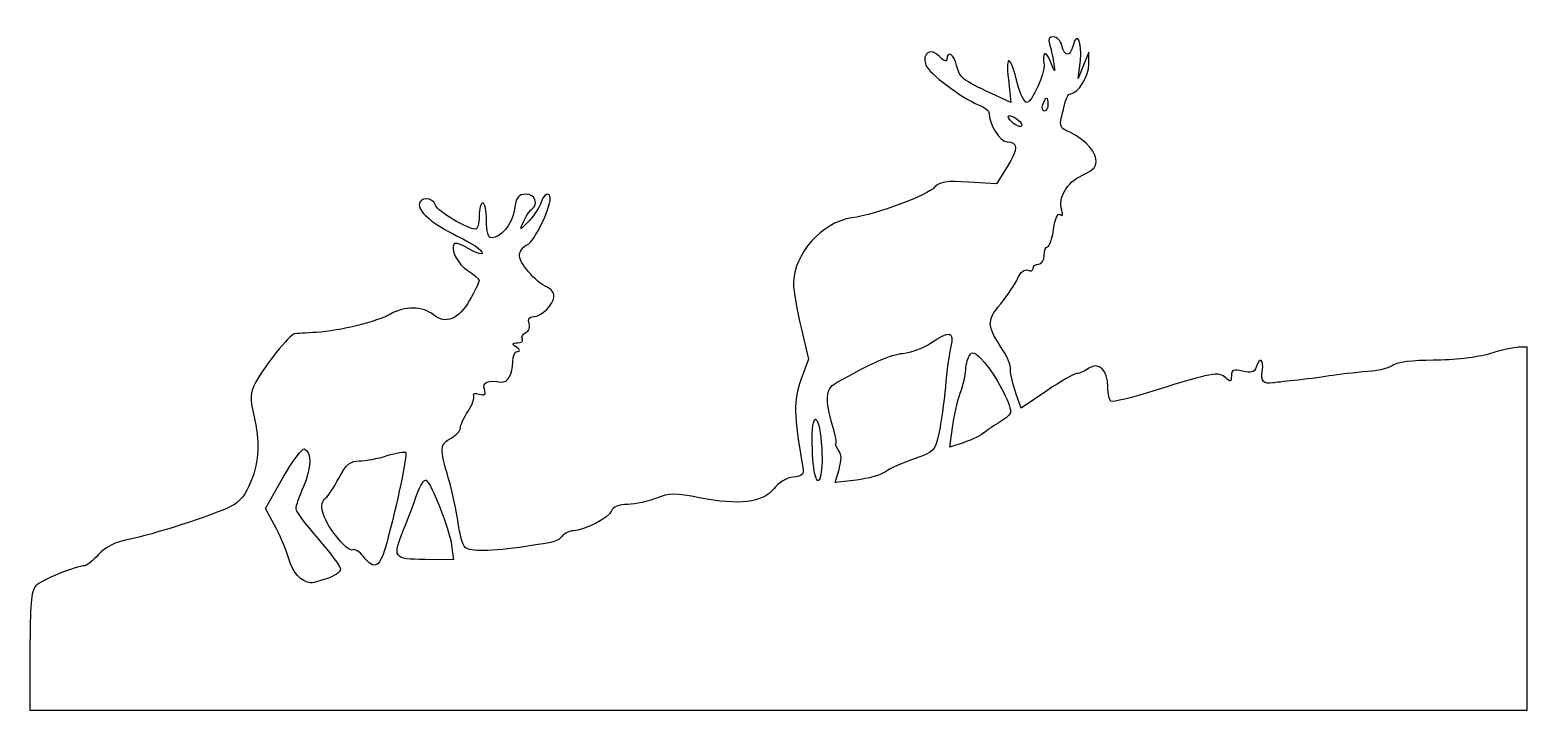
# Model space of a CAD drawing. Header units: centimetres. Extents: x -9.7 to 9.5, y 4.6 to 13.4.
import ezdxf

# ---------------------------------------------------------------- set-up
doc = ezdxf.new("R2010")
doc.units = ezdxf.units.CM
doc.header["$MEASUREMENT"] = 0
doc.layers.add('Layer 1', color=7, linetype='Continuous')

msp = doc.modelspace()

# ---------------------------------------------------------------- linework, layer by layer
at = {"layer": 'Layer 1'}
for points, knots in [([(-9.65287, 5.40122), (-9.65287, 5.99603), (-9.63773, 6.17203), (-9.58083, 6.2385), (-9.58083, 6.2385), (-9.51811, 6.31178), (-9.06408, 6.49885), (-8.94894, 6.49885), (-8.94894, 6.49885), (-8.92633, 6.49885), (-8.8474, 6.56432), (-8.77354, 6.64434), (-8.77354, 6.64434), (-8.68632, 6.73882), (-8.55187, 6.80625), (-8.39001, 6.83668), (-8.39001, 6.83668), (-8.09599, 6.89195), (-7.29637, 7.1498), (-7.07016, 7.26228), (-7.07016, 7.26228), (-6.96047, 7.31682), (-6.88313, 7.41441), (-6.8192, 7.57896), (-6.8192, 7.57896), (-6.71158, 7.85596), (-6.70199, 8.08064), (-6.78276, 8.43346), (-6.78276, 8.43346), (-6.83344, 8.65486), (-6.82988, 8.70885), (-6.75481, 8.85733), (-6.75481, 8.85733), (-6.66021, 9.04444), (-6.31866, 9.4693), (-6.25855, 9.47464), (-6.25855, 9.47464), (-6.2377, 9.4765), (-6.11264, 9.48479), (-5.98063, 9.49307), (-5.98063, 9.49307), (-5.66897, 9.51263), (-5.20092, 9.62848), (-5.02868, 9.72869), (-5.02868, 9.72869), (-4.84878, 9.83337), (-4.61175, 9.82891), (-4.47661, 9.71832), (-4.47661, 9.71832), (-4.32211, 9.59189), (-4.15756, 9.65848), (-4.01385, 9.90558), (-4.01385, 9.90558), (-3.94711, 10.02033), (-3.89251, 10.13295), (-3.89251, 10.15584), (-3.89251, 10.15584), (-3.89251, 10.17873), (-3.95578, 10.23569), (-4.03311, 10.28242), (-4.03311, 10.28242), (-4.16483, 10.362), (-4.26875, 10.56464), (-4.2119, 10.63105), (-4.2119, 10.63105), (-4.19793, 10.64737), (-4.11685, 10.62012), (-4.03171, 10.5705), (-4.03171, 10.5705), (-3.87218, 10.47752), (-3.79516, 10.47979), (-3.90334, 10.57429), (-3.90334, 10.57429), (-3.93698, 10.60367), (-4.06171, 10.67531), (-4.18052, 10.73348), (-4.18052, 10.73348), (-4.47118, 10.87579), (-4.66055, 11.03204), (-4.66055, 11.12954), (-4.66055, 11.12954), (-4.66055, 11.23701), (-4.48629, 11.23261), (-4.45069, 11.12424), (-4.45069, 11.12424), (-4.42508, 11.04626), (-4.04152, 10.81726), (-3.93652, 10.81726), (-3.93652, 10.81726), (-3.91231, 10.81726), (-3.8925, 10.89297), (-3.8925, 10.98551), (-3.8925, 10.98551), (-3.8925, 11.07805), (-3.8709, 11.15376), (-3.8445, 11.15376), (-3.8445, 11.15376), (-3.8181, 11.15376), (-3.7965, 11.05281), (-3.7965, 10.92943), (-3.7965, 10.92943), (-3.7965, 10.78478), (-3.77472, 10.7051), (-3.73518, 10.7051), (-3.73518, 10.7051), (-3.61006, 10.7051), (-3.47065, 10.87654), (-3.43987, 11.06827), (-3.43987, 11.06827), (-3.41379, 11.23068), (-3.38711, 11.26593), (-3.2903, 11.26593), (-3.2903, 11.26593), (-3.17184, 11.26593), (-3.12605, 11.13781), (-3.22021, 11.06982), (-3.22021, 11.06982), (-3.24647, 11.05086), (-3.29261, 10.97997), (-3.32273, 10.91228), (-3.32273, 10.91228), (-3.37516, 10.79448), (-3.37213, 10.79499), (-3.25181, 10.92427), (-3.25181, 10.92427), (-3.18268, 10.99855), (-3.11349, 11.10581), (-3.09805, 11.16262), (-3.09805, 11.16262), (-3.06851, 11.27134), (-2.98045, 11.30623), (-2.98045, 11.20922), (-2.98045, 11.20922), (-2.98045, 11.0747), (-3.18897, 10.65044), (-3.26981, 10.62046), (-3.26981, 10.62046), (-3.31848, 10.60241), (-3.36535, 10.54492), (-3.37396, 10.49271), (-3.37396, 10.49271), (-3.38987, 10.39618), (-3.16953, 10.13648), (-3.01646, 10.07135), (-3.01646, 10.07135), (-2.97026, 10.05169), (-2.93245, 10.00087), (-2.93245, 9.95841), (-2.93245, 9.95841), (-2.93245, 9.85316), (-3.08889, 9.69558), (-3.19338, 9.69558), (-3.19338, 9.69558), (-3.25047, 9.69558), (-3.26936, 9.66701), (-3.25041, 9.60933), (-3.25041, 9.60933), (-3.23432, 9.56033), (-3.25271, 9.50935), (-3.293, 9.49129), (-3.293, 9.49129), (-3.332, 9.4738), (-3.35197, 9.4369), (-3.33736, 9.40929), (-3.33736, 9.40929), (-3.32275, 9.38168), (-3.34988, 9.3587), (-3.39764, 9.35822), (-3.39764, 9.35822), (-3.47127, 9.35749), (-3.47352, 9.34909), (-3.41247, 9.303), (-3.41247, 9.303), (-3.36447, 9.26676), (-3.36047, 9.24835), (-3.40047, 9.24778), (-3.40047, 9.24778), (-3.43347, 9.24733), (-3.46081, 9.19014), (-3.46121, 9.12073), (-3.46121, 9.12073), (-3.46216, 8.95611), (-3.52576, 8.84295), (-3.60959, 8.85667), (-3.60959, 8.85667), (-3.78004, 8.88458), (-3.85416, 8.85249), (-3.82492, 8.76345), (-3.82492, 8.76345), (-3.80196, 8.69355), (-3.81741, 8.67939), (-3.89185, 8.70214), (-3.89185, 8.70214), (-3.94508, 8.7184), (-3.9764, 8.70858), (-3.96145, 8.68032), (-3.96145, 8.68032), (-3.9465, 8.65205), (-3.97887, 8.56267), (-4.03339, 8.48169), (-4.03339, 8.48169), (-4.08791, 8.40071), (-4.13252, 8.30406), (-4.13252, 8.2669), (-4.13252, 8.2669), (-4.13252, 8.22974), (-4.18652, 8.17059), (-4.25253, 8.13546), (-4.25253, 8.13546), (-4.39612, 8.05902), (-4.39911, 8.00899), (-4.28353, 7.61526), (-4.28353, 7.61526), (-4.23457, 7.44849), (-4.17951, 7.19423), (-4.16117, 7.05023), (-4.16117, 7.05023), (-4.14283, 6.90623), (-4.10188, 6.76341), (-4.07017, 6.73284), (-4.07017, 6.73284), (-4.01231, 6.67705), (-3.73963, 6.68208), (-3.29247, 6.74718), (-3.29247, 6.74718), (-2.91413, 6.80226), (-2.88685, 6.81008), (-2.82636, 6.88076), (-2.82636, 6.88076), (-2.79494, 6.91746), (-2.7308, 6.94749), (-2.68381, 6.94749), (-2.68381, 6.94749), (-2.54647, 6.94749), (-2.22215, 7.11735), (-2.19362, 7.20422), (-2.19362, 7.20422), (-2.17759, 7.25304), (-2.09699, 7.28494), (-1.9859, 7.28645), (-1.9859, 7.28645), (-1.88607, 7.2878), (-1.7194, 7.32428), (-1.61553, 7.36752), (-1.61553, 7.36752), (-1.45601, 7.43392), (-1.37025, 7.43462), (-1.0635, 7.37207), (-1.0635, 7.37207), (-0.56684, 7.2708), (-0.25049, 7.30883), (-0.11297, 7.48634), (-0.11297, 7.48634), (-0.0521, 7.56492), (0.05603, 7.62999), (0.13686, 7.6367), (0.13686, 7.6367), (0.25151, 7.64622), (0.27559, 7.67045), (0.26004, 7.76069), (0.26004, 7.76069), (0.14247, 8.44285), (0.13873, 8.61796), (0.23607, 8.88327), (0.23607, 8.88327), (0.23607, 8.88327), (0.33342, 9.14862), (0.33342, 9.14862), (0.33342, 9.14862), (0.33342, 9.14862), (0.23657, 9.55186), (0.23657, 9.55186), (0.23657, 9.55186), (0.1833, 9.77364), (0.1398, 10.0292), (0.1399, 10.11977), (0.1399, 10.11977), (0.14032, 10.49823), (0.5043, 10.90815), (0.88813, 10.96242), (0.88813, 10.96242), (1.2053, 11.00726), (1.86233, 11.25146), (1.95401, 11.35858), (1.95401, 11.35858), (2.01154, 11.4258), (2.10733, 11.43967), (2.38555, 11.42109), (2.38555, 11.42109), (2.38555, 11.42109), (2.74315, 11.39721), (2.74315, 11.39721), (2.74315, 11.39721), (2.74315, 11.39721), (2.88065, 11.61898), (2.88065, 11.61898), (2.88065, 11.61898), (3.02622, 11.85375), (3.02452, 11.9389), (2.87429, 11.9389), (2.87429, 11.9389), (2.788, 11.9389), (2.64114, 12.17713), (2.64956, 12.30344), (2.64956, 12.30344), (2.65162, 12.33429), (2.58998, 12.38384), (2.51258, 12.41357), (2.51258, 12.41357), (2.30703, 12.49251), (1.86908, 12.82325), (1.83576, 12.9247), (1.83576, 12.9247), (1.78551, 13.0777), (1.90103, 13.14969), (2.0107, 13.03373), (2.0107, 13.03373), (2.06541, 12.97588), (2.10784, 12.95932), (2.10784, 12.9958), (2.10784, 12.9958), (2.10784, 13.11849), (2.20207, 13.06033), (2.23245, 12.91889), (2.23245, 12.91889), (2.26579, 12.76369), (2.30985, 12.72807), (2.67851, 12.5583), (2.67851, 12.5583), (2.67851, 12.5583), (2.92718, 12.44378), (2.92718, 12.44378), (2.92718, 12.44378), (2.92718, 12.44378), (2.89557, 12.73816), (2.89557, 12.73816), (2.89557, 12.73816), (2.85886, 13.07998), (2.92444, 13.04882), (3.01373, 12.68202), (3.01373, 12.68202), (3.04564, 12.55092), (3.10001, 12.44367), (3.13454, 12.44367), (3.13454, 12.44367), (3.19711, 12.44367), (3.37003, 12.82293), (3.35333, 12.92354), (3.35333, 12.92354), (3.32555, 13.09096), (3.36994, 13.12146), (3.43036, 12.97646), (3.43036, 12.97646), (3.49824, 12.81358), (3.4997, 12.81296), (3.4764, 12.95723), (3.4764, 12.95723), (3.46316, 13.03919), (3.43913, 13.14645), (3.42299, 13.19558), (3.42299, 13.19558), (3.40324, 13.25572), (3.42033, 13.28492), (3.47528, 13.28492), (3.47528, 13.28492), (3.52018, 13.28492), (3.56821, 13.23444), (3.58202, 13.17275), (3.58202, 13.17275), (3.61426, 13.02869), (3.69371, 13.02835), (3.72589, 13.17212), (3.72589, 13.17212), (3.77098, 13.37354), (3.84698, 13.22074), (3.81975, 12.98344), (3.81975, 12.98344), (3.81975, 12.98344), (3.7932, 12.75213), (3.7932, 12.75213), (3.7932, 12.75213), (3.7932, 12.75213), (3.86041, 12.92038), (3.86041, 12.92038), (3.86041, 12.92038), (3.86041, 12.92038), (3.92762, 13.08863), (3.92762, 13.08863), (3.92762, 13.08863), (3.92762, 13.08863), (3.92979, 12.9344), (3.92979, 12.9344), (3.92979, 12.9344), (3.93185, 12.7866), (3.78885, 12.55584), (3.69518, 12.55584), (3.69518, 12.55584), (3.67056, 12.55584), (3.63987, 12.51167), (3.62698, 12.45769), (3.62698, 12.45769), (3.61409, 12.40371), (3.59043, 12.30589), (3.5744, 12.24031), (3.5744, 12.24031), (3.55382, 12.15617), (3.57036, 12.11097), (3.63059, 12.08673), (3.63059, 12.08673), (3.82328, 12.0092), (4.00492, 11.83869), (4.01962, 11.72153), (4.01962, 11.72153), (4.03219, 11.62132), (3.99779, 11.57954), (3.84495, 11.5094), (3.84495, 11.5094), (3.64465, 11.41748), (3.52896, 11.22069), (3.58138, 11.06108), (3.58138, 11.06108), (3.60102, 11.0013), (3.59336, 10.98073), (3.56035, 11.00457), (3.56035, 11.00457), (3.528, 11.02793), (3.49621, 10.95743), (3.47597, 10.81748), (3.47597, 10.81748), (3.45811, 10.69396), (3.42379, 10.5929), (3.39971, 10.5929), (3.39971, 10.5929), (3.37563, 10.5929), (3.35593, 10.54242), (3.35593, 10.48073), (3.35593, 10.48073), (3.35593, 10.41842), (3.32393, 10.36856), (3.28392, 10.36856), (3.28392, 10.36856), (3.24432, 10.36856), (3.21192, 10.34411), (3.21192, 10.31424), (3.21192, 10.31424), (3.21192, 10.28436), (3.18118, 10.2737), (3.1436, 10.29055), (3.1436, 10.29055), (3.10304, 10.30874), (3.05197, 10.26814), (3.01792, 10.19064), (3.01792, 10.19064), (2.98637, 10.11884), (2.88547, 9.96826), (2.79369, 9.85601), (2.79369, 9.85601), (2.61284, 9.63483), (2.61643, 9.58247), (2.83506, 9.25335), (2.83506, 9.25335), (2.88393, 9.17979), (2.92391, 9.07172), (2.92391, 9.01319), (2.92391, 9.01319), (2.92391, 8.95467), (2.95496, 8.81997), (2.9929, 8.71387), (2.9929, 8.71387), (2.9929, 8.71387), (3.06189, 8.52096), (3.06189, 8.52096), (3.06189, 8.52096), (3.06189, 8.52096), (3.38816, 8.74372), (3.38816, 8.74372), (3.38816, 8.74372), (3.56761, 8.86624), (3.74207, 8.96648), (3.77585, 8.96648), (3.77585, 8.96648), (3.80963, 8.96648), (3.87842, 8.99651), (3.92872, 9.03321), (3.92872, 9.03321), (4.05269, 9.12366), (4.17198, 9.00669), (4.17198, 8.79467), (4.17198, 8.79467), (4.17198, 8.70773), (4.18902, 8.6243), (4.20984, 8.60926), (4.20984, 8.60926), (4.23066, 8.59423), (4.48448, 8.6564), (4.77387, 8.74743), (4.77387, 8.74743), (5.4974, 8.97501), (5.59868, 8.99319), (5.68367, 8.91079), (5.68367, 8.91079), (5.74339, 8.85288), (5.75608, 8.8573), (5.75608, 8.93603), (5.75608, 8.93603), (5.75608, 9.01291), (5.7841, 9.02429), (5.90013, 8.99451), (5.90013, 8.99451), (6.0076, 8.96693), (6.05157, 8.98004), (6.07328, 9.04614), (6.07328, 9.04614), (6.11947, 9.18678), (6.17712, 9.14891), (6.15186, 8.99452), (6.15186, 8.99452), (6.1308, 8.86584), (6.16765, 8.82667), (6.29164, 8.84592), (6.29164, 8.84592), (6.30898, 8.84861), (6.43063, 8.86223), (6.56198, 8.87617), (6.56198, 8.87617), (6.69333, 8.89012), (6.89516, 8.9162), (7.01049, 8.93413), (7.01049, 8.93413), (7.12582, 8.95207), (7.3473, 8.97764), (7.50266, 8.99097), (7.50266, 8.99097), (7.65802, 9.0043), (7.80815, 9.04209), (7.83628, 9.07496), (7.83628, 9.07496), (7.86525, 9.1088), (8.08624, 9.13501), (8.34586, 9.13538), (8.34586, 9.13538), (8.59799, 9.13577), (8.92309, 9.1733), (9.0683, 9.21884), (9.0683, 9.21884), (9.21351, 9.26438), (9.38092, 9.30193), (9.44032, 9.3023), (9.44032, 9.3023), (9.44032, 9.3023), (9.54833, 9.30297), (9.54833, 9.30297), (9.54833, 9.30297), (9.54833, 9.30297), (9.54833, 6.9755), (9.54833, 6.9755), (9.54833, 6.9755), (9.54833, 6.9755), (9.54833, 4.64804), (9.54833, 4.64804), (9.54833, 4.64804), (9.54833, 4.64804), (-0.05226, 4.64804), (-0.05226, 4.64804), (-0.05226, 4.64804), (-0.05226, 4.64804), (-9.65286, 4.64804), (-9.65286, 4.64804), (-9.65286, 4.64804), (-9.65286, 4.64804), (-9.65286, 5.40116), (-9.65286, 5.40116), (-9.65286, 5.40116), (-9.65286, 5.40116), (-9.65287, 5.40116), (-9.65287, 5.40116), (-9.65287, 5.40116), (-9.65287, 5.40116), (-9.65287, 5.40122), (-9.65287, 5.40122)], [0, 0, 0, 0, 0.00684932, 0.00684932, 0.00684932, 0.00684932, 0.01369863, 0.01369863, 0.01369863, 0.01369863, 0.02054795, 0.02054795, 0.02054795, 0.02054795, 0.02739726, 0.02739726, 0.02739726, 0.02739726, 0.03424658, 0.03424658, 0.03424658, 0.03424658, 0.04109589, 0.04109589, 0.04109589, 0.04109589, 0.04794521, 0.04794521, 0.04794521, 0.04794521, 0.05479452, 0.05479452, 0.05479452, 0.05479452, 0.06164384, 0.06164384, 0.06164384, 0.06164384, 0.06849315, 0.06849315, 0.06849315, 0.06849315, 0.07534247, 0.07534247, 0.07534247, 0.07534247, 0.08219178, 0.08219178, 0.08219178, 0.08219178, 0.0890411, 0.0890411, 0.0890411, 0.0890411, 0.09589041, 0.09589041, 0.09589041, 0.09589041, 0.10273973, 0.10273973, 0.10273973, 0.10273973, 0.10958904, 0.10958904, 0.10958904, 0.10958904, 0.11643836, 0.11643836, 0.11643836, 0.11643836, 0.12328767, 0.12328767, 0.12328767, 0.12328767, 0.13013699, 0.13013699, 0.13013699, 0.13013699, 0.1369863, 0.1369863, 0.1369863, 0.1369863, 0.14383562, 0.14383562, 0.14383562, 0.14383562, 0.15068493, 0.15068493, 0.15068493, 0.15068493, 0.15753425, 0.15753425, 0.15753425, 0.15753425, 0.16438356, 0.16438356, 0.16438356, 0.16438356, 0.17123288, 0.17123288, 0.17123288, 0.17123288, 0.17808219, 0.17808219, 0.17808219, 0.17808219, 0.18493151, 0.18493151, 0.18493151, 0.18493151, 0.19178082, 0.19178082, 0.19178082, 0.19178082, 0.19863014, 0.19863014, 0.19863014, 0.19863014, 0.20547945, 0.20547945, 0.20547945, 0.20547945, 0.21232877, 0.21232877, 0.21232877, 0.21232877, 0.21917808, 0.21917808, 0.21917808, 0.21917808, 0.2260274, 0.2260274, 0.2260274, 0.2260274, 0.23287671, 0.23287671, 0.23287671, 0.23287671, 0.23972603, 0.23972603, 0.23972603, 0.23972603, 0.24657534, 0.24657534, 0.24657534, 0.24657534, 0.25342466, 0.25342466, 0.25342466, 0.25342466, 0.26027397, 0.26027397, 0.26027397, 0.26027397, 0.26712329, 0.26712329, 0.26712329, 0.26712329, 0.2739726, 0.2739726, 0.2739726, 0.2739726, 0.28082192, 0.28082192, 0.28082192, 0.28082192, 0.28767123, 0.28767123, 0.28767123, 0.28767123, 0.29452055, 0.29452055, 0.29452055, 0.29452055, 0.30136986, 0.30136986, 0.30136986, 0.30136986, 0.30821918, 0.30821918, 0.30821918, 0.30821918, 0.31506849, 0.31506849, 0.31506849, 0.31506849, 0.32191781, 0.32191781, 0.32191781, 0.32191781, 0.32876712, 0.32876712, 0.32876712, 0.32876712, 0.33561644, 0.33561644, 0.33561644, 0.33561644, 0.34246575, 0.34246575, 0.34246575, 0.34246575, 0.34931507, 0.34931507, 0.34931507, 0.34931507, 0.35616438, 0.35616438, 0.35616438, 0.35616438, 0.3630137, 0.3630137, 0.3630137, 0.3630137, 0.36986301, 0.36986301, 0.36986301, 0.36986301, 0.37671233, 0.37671233, 0.37671233, 0.37671233, 0.38356164, 0.38356164, 0.38356164, 0.38356164, 0.39041096, 0.39041096, 0.39041096, 0.39041096, 0.39726027, 0.39726027, 0.39726027, 0.39726027, 0.40410959, 0.40410959, 0.40410959, 0.40410959, 0.4109589, 0.4109589, 0.4109589, 0.4109589, 0.41780822, 0.41780822, 0.41780822, 0.41780822, 0.42465753, 0.42465753, 0.42465753, 0.42465753, 0.43150685, 0.43150685, 0.43150685, 0.43150685, 0.43835616, 0.43835616, 0.43835616, 0.43835616, 0.44520548, 0.44520548, 0.44520548, 0.44520548, 0.45205479, 0.45205479, 0.45205479, 0.45205479, 0.45890411, 0.45890411, 0.45890411, 0.45890411, 0.46575342, 0.46575342, 0.46575342, 0.46575342, 0.47260274, 0.47260274, 0.47260274, 0.47260274, 0.47945205, 0.47945205, 0.47945205, 0.47945205, 0.48630137, 0.48630137, 0.48630137, 0.48630137, 0.49315068, 0.49315068, 0.49315068, 0.49315068, 0.5, 0.5, 0.5, 0.5, 0.50684932, 0.50684932, 0.50684932, 0.50684932, 0.51369863, 0.51369863, 0.51369863, 0.51369863, 0.52054795, 0.52054795, 0.52054795, 0.52054795, 0.52739726, 0.52739726, 0.52739726, 0.52739726, 0.53424658, 0.53424658, 0.53424658, 0.53424658, 0.54109589, 0.54109589, 0.54109589, 0.54109589, 0.54794521, 0.54794521, 0.54794521, 0.54794521, 0.55479452, 0.55479452, 0.55479452, 0.55479452, 0.56164384, 0.56164384, 0.56164384, 0.56164384, 0.56849315, 0.56849315, 0.56849315, 0.56849315, 0.57534247, 0.57534247, 0.57534247, 0.57534247, 0.58219178, 0.58219178, 0.58219178, 0.58219178, 0.5890411, 0.5890411, 0.5890411, 0.5890411, 0.59589041, 0.59589041, 0.59589041, 0.59589041, 0.60273973, 0.60273973, 0.60273973, 0.60273973, 0.60958904, 0.60958904, 0.60958904, 0.60958904, 0.61643836, 0.61643836, 0.61643836, 0.61643836, 0.62328767, 0.62328767, 0.62328767, 0.62328767, 0.63013699, 0.63013699, 0.63013699, 0.63013699, 0.6369863, 0.6369863, 0.6369863, 0.6369863, 0.64383562, 0.64383562, 0.64383562, 0.64383562, 0.65068493, 0.65068493, 0.65068493, 0.65068493, 0.65753425, 0.65753425, 0.65753425, 0.65753425, 0.66438356, 0.66438356, 0.66438356, 0.66438356, 0.67123288, 0.67123288, 0.67123288, 0.67123288, 0.67808219, 0.67808219, 0.67808219, 0.67808219, 0.68493151, 0.68493151, 0.68493151, 0.68493151, 0.69178082, 0.69178082, 0.69178082, 0.69178082, 0.69863014, 0.69863014, 0.69863014, 0.69863014, 0.70547945, 0.70547945, 0.70547945, 0.70547945, 0.71232877, 0.71232877, 0.71232877, 0.71232877, 0.71917808, 0.71917808, 0.71917808, 0.71917808, 0.7260274, 0.7260274, 0.7260274, 0.7260274, 0.73287671, 0.73287671, 0.73287671, 0.73287671, 0.73972603, 0.73972603, 0.73972603, 0.73972603, 0.74657534, 0.74657534, 0.74657534, 0.74657534, 0.75342466, 0.75342466, 0.75342466, 0.75342466, 0.76027397, 0.76027397, 0.76027397, 0.76027397, 0.76712329, 0.76712329, 0.76712329, 0.76712329, 0.7739726, 0.7739726, 0.7739726, 0.7739726, 0.78082192, 0.78082192, 0.78082192, 0.78082192, 0.78767123, 0.78767123, 0.78767123, 0.78767123, 0.79452055, 0.79452055, 0.79452055, 0.79452055, 0.80136986, 0.80136986, 0.80136986, 0.80136986, 0.80821918, 0.80821918, 0.80821918, 0.80821918, 0.81506849, 0.81506849, 0.81506849, 0.81506849, 0.82191781, 0.82191781, 0.82191781, 0.82191781, 0.82876712, 0.82876712, 0.82876712, 0.82876712, 0.83561644, 0.83561644, 0.83561644, 0.83561644, 0.84246575, 0.84246575, 0.84246575, 0.84246575, 0.84931507, 0.84931507, 0.84931507, 0.84931507, 0.85616438, 0.85616438, 0.85616438, 0.85616438, 0.8630137, 0.8630137, 0.8630137, 0.8630137, 0.86986301, 0.86986301, 0.86986301, 0.86986301, 0.87671233, 0.87671233, 0.87671233, 0.87671233, 0.88356164, 0.88356164, 0.88356164, 0.88356164, 0.89041096, 0.89041096, 0.89041096, 0.89041096, 0.89726027, 0.89726027, 0.89726027, 0.89726027, 0.90410959, 0.90410959, 0.90410959, 0.90410959, 0.9109589, 0.9109589, 0.9109589, 0.9109589, 0.91780822, 0.91780822, 0.91780822, 0.91780822, 0.92465753, 0.92465753, 0.92465753, 0.92465753, 0.93150685, 0.93150685, 0.93150685, 0.93150685, 0.93835616, 0.93835616, 0.93835616, 0.93835616, 0.94520548, 0.94520548, 0.94520548, 0.94520548, 0.95205479, 0.95205479, 0.95205479, 0.95205479, 0.95890411, 0.95890411, 0.95890411, 0.95890411, 0.96575342, 0.96575342, 0.96575342, 0.96575342, 0.97260274, 0.97260274, 0.97260274, 0.97260274, 0.97945205, 0.97945205, 0.97945205, 0.97945205, 0.98630137, 0.98630137, 0.98630137, 0.98630137, 1, 1, 1, 1]), ([(3.40394, 12.41566), (3.40394, 12.46193), (3.39545, 12.49979), (3.38507, 12.49979), (3.38507, 12.49979), (3.3747, 12.49979), (3.35377, 12.46193), (3.33857, 12.41566), (3.33857, 12.41566), (3.32337, 12.36939), (3.33186, 12.33153), (3.35743, 12.33153), (3.35743, 12.33153), (3.383, 12.33153), (3.40393, 12.36939), (3.40393, 12.41566), (3.40393, 12.41566), (3.40393, 12.41566), (3.40394, 12.41566), (3.40394, 12.41566)], [0, 0, 0, 0, 0.16666667, 0.16666667, 0.16666667, 0.16666667, 0.33333333, 0.33333333, 0.33333333, 0.33333333, 0.5, 0.5, 0.5, 0.5, 0.66666667, 0.66666667, 0.66666667, 0.66666667, 1, 1, 1, 1]), ([(3.01852, 12.22156), (2.90469, 12.30567), (2.84319, 12.27958), (2.9444, 12.19012), (2.9444, 12.19012), (2.99528, 12.14515), (3.04865, 12.12209), (3.06302, 12.13887), (3.06302, 12.13887), (3.07738, 12.15565), (3.05736, 12.19286), (3.01852, 12.22156)], [0, 0, 0, 0, 0.25, 0.25, 0.25, 0.25, 0.5, 0.5, 0.5, 0.5, 1, 1, 1, 1]), ([(1.32109, 7.70568), (1.3768, 7.74715), (1.54162, 7.82158), (1.68736, 7.87107), (1.68736, 7.87107), (1.93871, 7.95644), (1.95501, 7.97323), (2.00434, 8.1974), (2.00434, 8.1974), (2.03294, 8.32738), (2.07047, 8.59566), (2.08774, 8.79357), (2.08774, 8.79357), (2.10501, 8.99148), (2.13669, 9.22493), (2.15815, 9.31234), (2.15815, 9.31234), (2.20652, 9.50938), (2.13675, 9.52049), (1.89546, 9.35416), (1.89546, 9.35416), (1.80203, 9.28975), (1.64418, 9.23115), (1.54469, 9.22393), (1.54469, 9.22393), (1.38919, 9.21265), (1.15178, 9.10737), (0.67976, 8.8404), (0.67976, 8.8404), (0.55318, 8.7688), (0.54314, 8.6267), (0.64163, 8.30056), (0.64163, 8.30056), (0.68006, 8.1733), (0.69902, 8.06917), (0.68375, 8.06917), (0.68375, 8.06917), (0.66849, 8.06917), (0.68251, 8.03184), (0.71493, 7.98622), (0.71493, 7.98622), (0.75839, 7.92504), (0.76074, 7.85931), (0.72389, 7.7358), (0.72389, 7.7358), (0.72389, 7.7358), (0.67392, 7.56834), (0.67392, 7.56834), (0.67392, 7.56834), (0.67392, 7.56834), (0.94686, 7.59931), (0.94686, 7.59931), (0.94686, 7.59931), (1.09697, 7.61634), (1.26538, 7.6642), (1.32109, 7.70567), (1.32109, 7.70567), (1.32109, 7.70567), (1.32109, 7.70568), (1.32109, 7.70568)], [0, 0, 0, 0, 0.0625, 0.0625, 0.0625, 0.0625, 0.125, 0.125, 0.125, 0.125, 0.1875, 0.1875, 0.1875, 0.1875, 0.25, 0.25, 0.25, 0.25, 0.3125, 0.3125, 0.3125, 0.3125, 0.375, 0.375, 0.375, 0.375, 0.4375, 0.4375, 0.4375, 0.4375, 0.5, 0.5, 0.5, 0.5, 0.5625, 0.5625, 0.5625, 0.5625, 0.625, 0.625, 0.625, 0.625, 0.6875, 0.6875, 0.6875, 0.6875, 0.75, 0.75, 0.75, 0.75, 0.8125, 0.8125, 0.8125, 0.8125, 0.875, 0.875, 0.875, 0.875, 1, 1, 1, 1]), ([(2.58789, 8.20786), (2.62749, 8.24221), (2.7193, 8.30504), (2.7919, 8.34748), (2.7919, 8.34748), (2.8645, 8.38992), (2.92391, 8.44662), (2.92391, 8.47348), (2.92391, 8.47348), (2.92391, 8.58378), (2.73079, 8.94947), (2.59001, 9.10574), (2.59001, 9.10574), (2.46431, 9.24528), (2.43187, 9.25923), (2.39434, 9.18987), (2.39434, 9.18987), (2.36959, 9.14414), (2.34901, 9.06175), (2.34861, 9.00678), (2.34861, 9.00678), (2.34824, 8.95181), (2.31692, 8.82028), (2.27909, 8.71449), (2.27909, 8.71449), (2.24126, 8.6087), (2.1958, 8.40916), (2.17808, 8.27108), (2.17808, 8.27108), (2.17808, 8.27108), (2.14585, 8.02001), (2.14585, 8.02001), (2.14585, 8.02001), (2.14585, 8.02001), (2.33087, 8.0827), (2.33087, 8.0827), (2.33087, 8.0827), (2.43263, 8.11718), (2.54829, 8.1735), (2.58789, 8.20785), (2.58789, 8.20785), (2.58789, 8.20785), (2.58789, 8.20786), (2.58789, 8.20786)], [0, 0, 0, 0, 0.08333333, 0.08333333, 0.08333333, 0.08333333, 0.16666667, 0.16666667, 0.16666667, 0.16666667, 0.25, 0.25, 0.25, 0.25, 0.33333333, 0.33333333, 0.33333333, 0.33333333, 0.41666667, 0.41666667, 0.41666667, 0.41666667, 0.5, 0.5, 0.5, 0.5, 0.58333333, 0.58333333, 0.58333333, 0.58333333, 0.66666667, 0.66666667, 0.66666667, 0.66666667, 0.75, 0.75, 0.75, 0.75, 0.83333333, 0.83333333, 0.83333333, 0.83333333, 1, 1, 1, 1]), ([(0.50255, 8.00506), (0.47741, 8.42887), (0.37955, 8.52295), (0.38041, 8.12247), (0.38041, 8.12247), (0.38078, 7.95436), (0.39457, 7.7579), (0.41107, 7.68589), (0.41107, 7.68589), (0.4622, 7.46278), (0.52228, 7.67241), (0.50255, 8.00506)], [0, 0, 0, 0, 0.25, 0.25, 0.25, 0.25, 0.5, 0.5, 0.5, 0.5, 1, 1, 1, 1]), ([(-5.84864, 6.33355), (-5.74963, 6.36567), (-5.66863, 6.41941), (-5.66863, 6.45295), (-5.66863, 6.45295), (-5.66863, 6.4865), (-5.79824, 6.66258), (-5.95665, 6.84424), (-5.95665, 6.84424), (-6.11506, 7.0259), (-6.24467, 7.20017), (-6.24467, 7.23151), (-6.24467, 7.23151), (-6.24467, 7.26285), (-6.20018, 7.39037), (-6.14581, 7.51489), (-6.14581, 7.51489), (-6.04311, 7.75008), (-6.03684, 7.96097), (-6.13147, 7.99734), (-6.13147, 7.99734), (-6.16161, 8.00893), (-6.2868, 7.84174), (-6.40967, 7.62582), (-6.40967, 7.62582), (-6.40967, 7.62582), (-6.63306, 7.23323), (-6.63306, 7.23323), (-6.63306, 7.23323), (-6.63306, 7.23323), (-6.51573, 7.02027), (-6.51573, 7.02027), (-6.51573, 7.02027), (-6.4512, 6.90314), (-6.36931, 6.70957), (-6.33376, 6.5901), (-6.33376, 6.5901), (-6.27992, 6.40918), (-6.17714, 6.2952), (-6.05266, 6.27839), (-6.05266, 6.27839), (-6.03946, 6.27661), (-5.94765, 6.30143), (-5.84865, 6.33355), (-5.84865, 6.33355), (-5.84865, 6.33355), (-5.84864, 6.33355), (-5.84864, 6.33355)], [0, 0, 0, 0, 0.07692308, 0.07692308, 0.07692308, 0.07692308, 0.15384615, 0.15384615, 0.15384615, 0.15384615, 0.23076923, 0.23076923, 0.23076923, 0.23076923, 0.30769231, 0.30769231, 0.30769231, 0.30769231, 0.38461538, 0.38461538, 0.38461538, 0.38461538, 0.46153846, 0.46153846, 0.46153846, 0.46153846, 0.53846154, 0.53846154, 0.53846154, 0.53846154, 0.61538462, 0.61538462, 0.61538462, 0.61538462, 0.69230769, 0.69230769, 0.69230769, 0.69230769, 0.76923077, 0.76923077, 0.76923077, 0.76923077, 0.84615385, 0.84615385, 0.84615385, 0.84615385, 1, 1, 1, 1]), ([(-5.07666, 6.79329), (-4.94631, 7.27588), (-4.81016, 7.92616), (-4.8337, 7.95367), (-4.8337, 7.95367), (-4.84578, 7.96778), (-4.95248, 7.94907), (-5.07082, 7.91209), (-5.07082, 7.91209), (-5.18916, 7.87511), (-5.3502, 7.84486), (-5.4287, 7.84486), (-5.4287, 7.84486), (-5.54249, 7.84486), (-5.59547, 7.80034), (-5.69008, 7.62524), (-5.69008, 7.62524), (-5.75534, 7.50445), (-5.83122, 7.38939), (-5.85869, 7.36955), (-5.85869, 7.36955), (-5.95505, 7.29997), (-5.90703, 7.11402), (-5.7354, 6.89206), (-5.7354, 6.89206), (-5.64012, 6.76884), (-5.54126, 6.68312), (-5.51571, 6.70157), (-5.51571, 6.70157), (-5.49016, 6.72002), (-5.42687, 6.68195), (-5.37506, 6.61698), (-5.37506, 6.61698), (-5.22948, 6.43441), (-5.16298, 6.4737), (-5.07666, 6.79329)], [0, 0, 0, 0, 0.1, 0.1, 0.1, 0.1, 0.2, 0.2, 0.2, 0.2, 0.3, 0.3, 0.3, 0.3, 0.4, 0.4, 0.4, 0.4, 0.5, 0.5, 0.5, 0.5, 0.6, 0.6, 0.6, 0.6, 0.7, 0.7, 0.7, 0.7, 0.8, 0.8, 0.8, 0.8, 1, 1, 1, 1]), ([(-4.24496, 6.7636), (-4.2729, 6.96478), (-4.50073, 7.54639), (-4.57165, 7.5976), (-4.57165, 7.5976), (-4.59526, 7.61465), (-4.64816, 7.53213), (-4.68921, 7.41424), (-4.68921, 7.41424), (-4.73027, 7.29635), (-4.80542, 7.09728), (-4.85622, 6.97187), (-4.85622, 6.97187), (-5.00699, 6.59965), (-4.99572, 6.58342), (-4.58361, 6.5795), (-4.58361, 6.5795), (-4.58361, 6.5795), (-4.2189, 6.57602), (-4.2189, 6.57602), (-4.2189, 6.57602), (-4.2189, 6.57602), (-4.24495, 6.7636), (-4.24495, 6.7636), (-4.24495, 6.7636), (-4.24495, 6.7636), (-4.24495, 6.7636), (-4.24495, 6.7636), (-4.24495, 6.7636), (-4.24495, 6.7636), (-4.24496, 6.7636), (-4.24496, 6.7636)], [0, 0, 0, 0, 0.11111111, 0.11111111, 0.11111111, 0.11111111, 0.22222222, 0.22222222, 0.22222222, 0.22222222, 0.33333333, 0.33333333, 0.33333333, 0.33333333, 0.44444444, 0.44444444, 0.44444444, 0.44444444, 0.55555556, 0.55555556, 0.55555556, 0.55555556, 0.66666667, 0.66666667, 0.66666667, 0.66666667, 0.77777778, 0.77777778, 0.77777778, 0.77777778, 1, 1, 1, 1])]:
    msp.add_open_spline(points, degree=3, knots=knots, dxfattribs=at)

doc.saveas('drawing.dxf')
